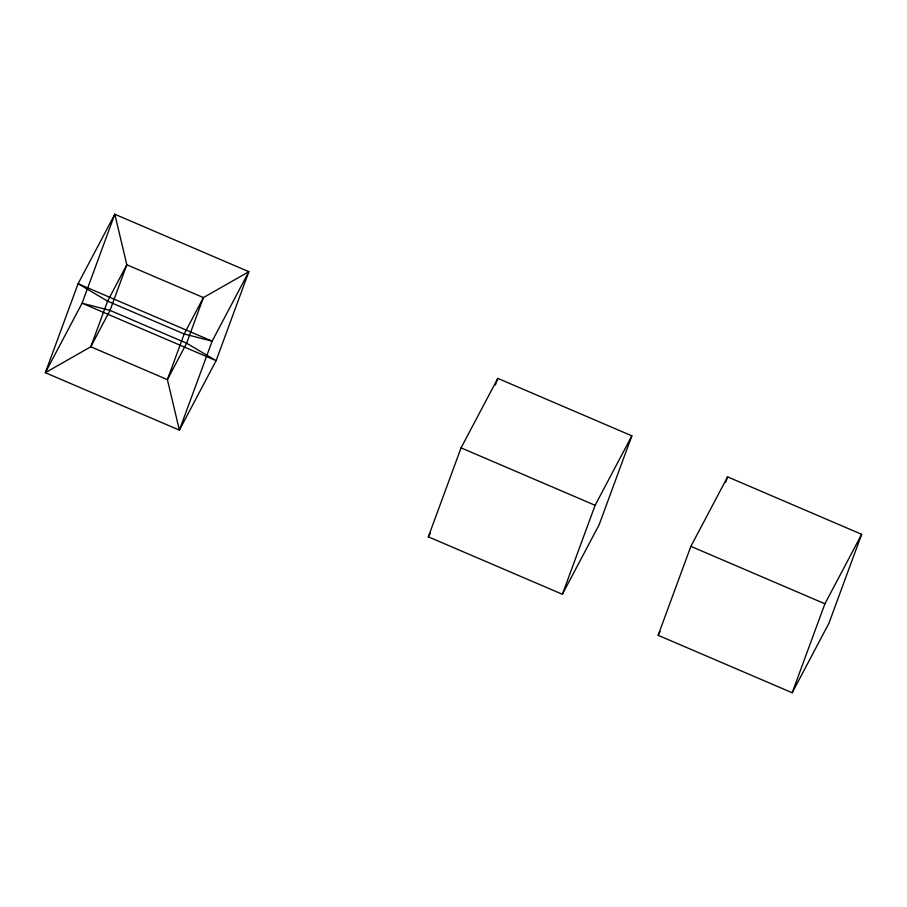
<?xml version="1.0" encoding="UTF-8"?>
<svg xmlns="http://www.w3.org/2000/svg" width="907" height="907" viewBox="0 0 907 907"><rect width="100%" height="100%" fill="white"/><g stroke="black" fill="none" stroke-linecap="round" stroke-linejoin="round"><path stroke-width="1.36" d="M428.342 536.831L461.073 447.854L497.807 378.378L631.85 435.836L599.119 524.802L562.385 594.278L428.342 536.831L430.315 533.101M495.369 385.022L497.807 378.378M562.385 594.278L595.128 505.301L631.85 435.836M658.142 635.308L690.873 546.343L727.607 476.867L861.65 534.314L828.919 623.29L792.185 692.755L658.142 635.308L660.103 631.589M725.645 482.184L727.607 476.867M792.185 692.755L824.917 603.79L861.65 534.314M461.073 447.854L595.128 505.301M690.873 546.343L824.917 603.79M78.081 283.71L45.35 372.686L179.393 430.133L216.127 360.657L248.858 271.692L114.815 214.245L78.081 283.71L107.582 301.147L184.178 333.98L212.136 341.157L248.858 271.692L203.417 297.587L184.178 333.98L167.387 379.614L179.393 430.133L212.136 341.157L78.081 283.71M114.815 214.245L82.084 303.21L45.35 372.686L90.791 346.78L110.03 310.398L126.821 264.765L114.815 214.245M107.582 301.147L90.791 346.78L167.387 379.614L186.627 343.22L203.417 297.587L126.821 264.765L107.582 301.147M110.03 310.398L82.084 303.21L216.127 360.657L186.627 343.22L110.03 310.398"/></g></svg>
